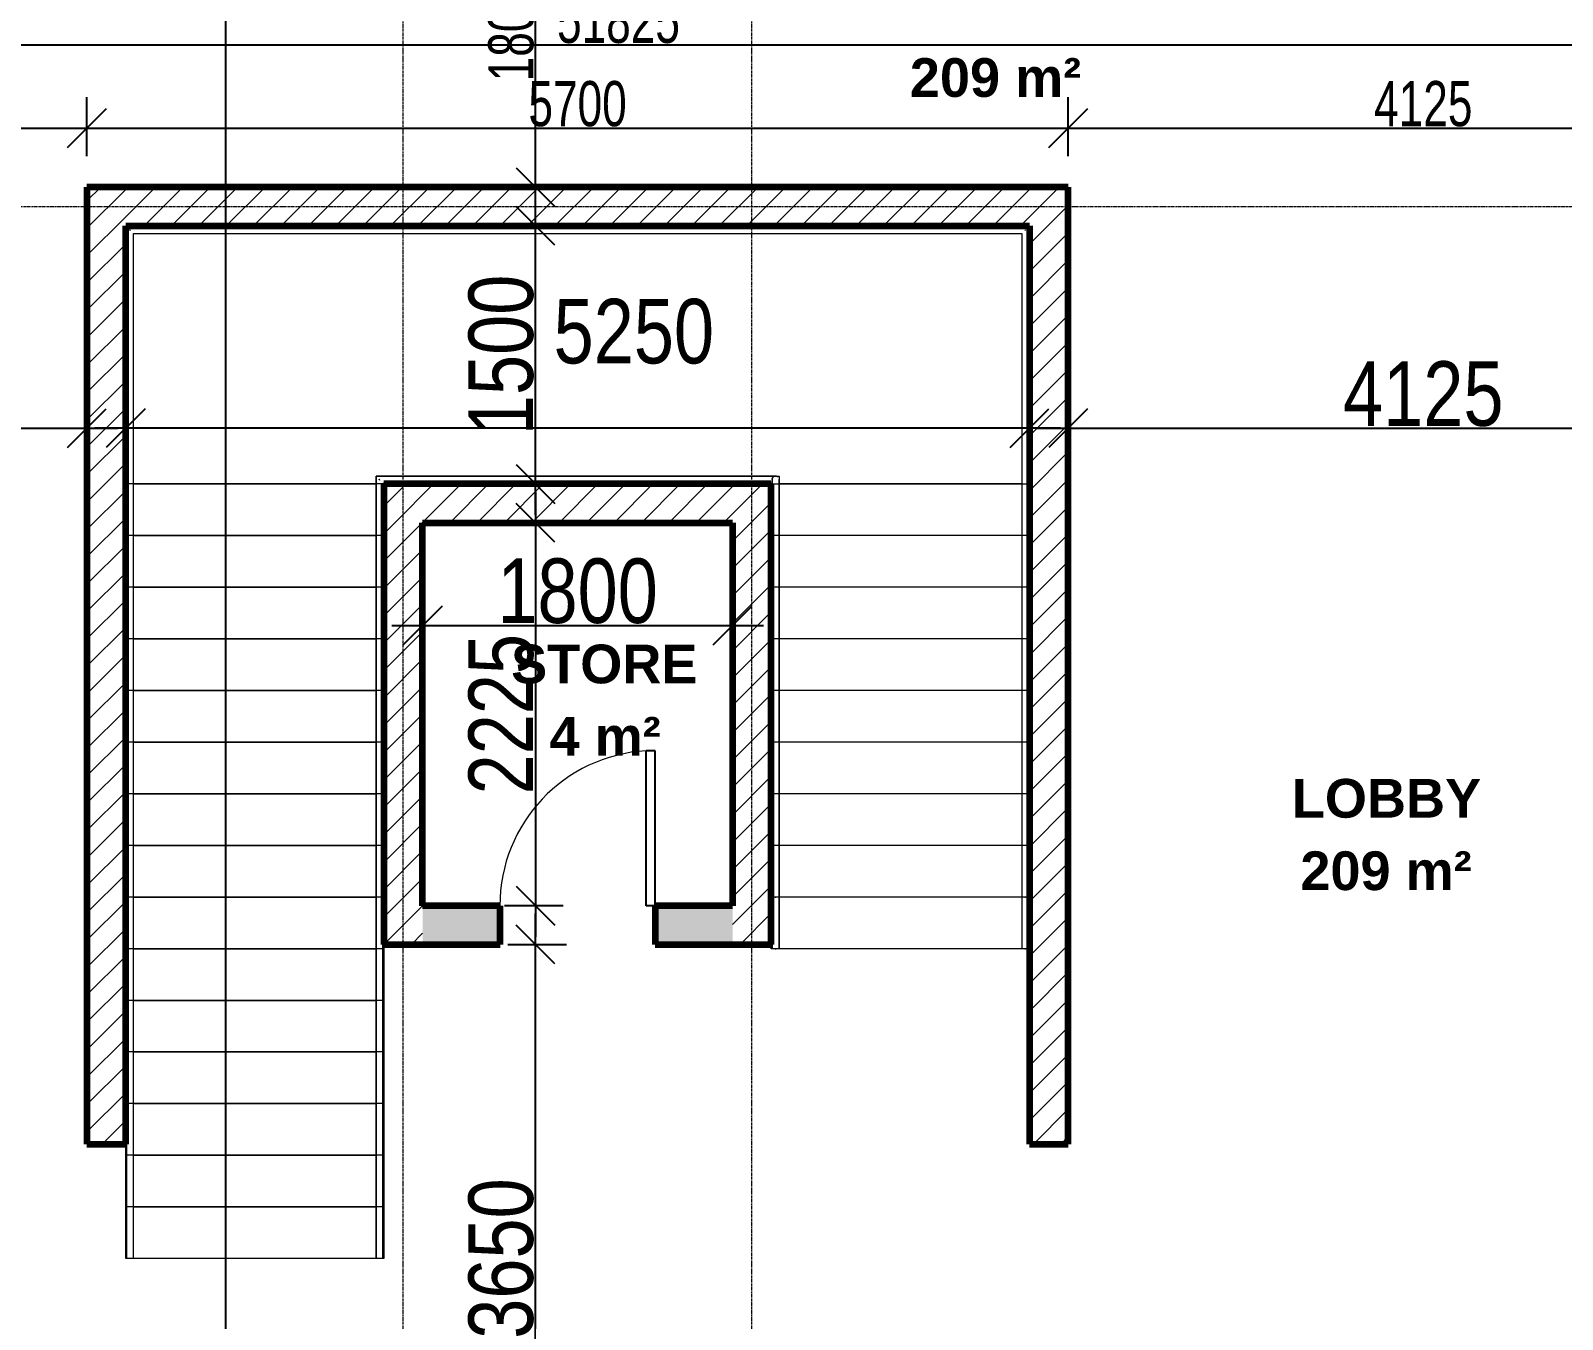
# Model space of a CAD drawing. Header units: millimetres. Extents: x -35190 to 411743, y -233114 to 23872.
# Drawn here: x 259224 to 268121, y -10172 to -2685 of the extents above; entities that cross this region are included whole.
import ezdxf

# ---------------------------------------------------------------- set-up
doc = ezdxf.new("R2010")
doc.units = ezdxf.units.MM
doc.linetypes.add('Grid Line', pattern=[22.225, 12.7, -3.175, 3.175, -3.175])
doc.linetypes.add('Overhead', pattern=[3.96875, 2.38125, -1.5875])
for name, color, linetype, lineweight in [('A-ANNO-DIMS', 211, 'Continuous', 9), ('A-AREA-IDEN', 2, 'Continuous', 9), ('A-DETL-THIN', 151, 'Continuous', 18), ('A-DOOR', 31, 'Continuous', 18), ('A-FLOR', 192, 'Continuous', 18), ('A-FLOR-HRAL', 11, 'Continuous', 18), ('A-WALL', 113, 'Continuous', 18), ('A-WALL-PATT', 111, 'Continuous', 18), ('S-GRID', 1, 'Continuous', 9), ('S-STRS', 31, 'Continuous', 18)]:
    doc.layers.add(name, color=color, linetype=linetype, lineweight=lineweight)
doc.styles.add('Arial_3', font='arial.ttf', dxfattribs={"width": 0.8, "height": 375})
doc.styles.add('Arial_8', font='arial.ttf', dxfattribs={"width": 0.7, "height": 262.5})
doc.styles.add('Arial_B', font='arialbd.ttf', dxfattribs={"height": 225})
doc.dimstyles.new('main_4_5mm', dxfattribs={"dimscale": 304.8, "dimtxt": 382.597275, "dimasz": 0.738189, "dimexe": 0.590551, "dimexo": 0.0625, "dimgap": 0.024606, "dimtad": 1, "dimdec": 0, "dimzin": 0, "dimdsep": 46, "dimtxsty": 'Arial_3', "dimblk1": 'OBLIQUE', "dimblk2": 'OBLIQUE', "dimsah": 1, "dimcen": 0.09, "dimdle": 0.590551, "dimazin": 0, "dimtfac": 1, "dimtdec": 4, "dimtix": 1, "dimtmove": 0, "dimatfit": 3, "dimfxl": 0.590551, "dimfxlon": 1, "dimtvp": 1, "dimtolj": 1, "dimtzin": 0, "dimarcsym": 2})
doc.dimstyles.new('main_4_5mm_1', dxfattribs={"dimscale": 304.8, "dimtxt": 382.597275, "dimasz": 0.738189, "dimexe": 0.590551, "dimexo": 0.0625, "dimgap": 0.024606, "dimtad": 1, "dimdec": 0, "dimzin": 0, "dimdsep": 46, "dimtxsty": 'Arial_3', "dimblk1": 'OBLIQUE', "dimblk2": 'OBLIQUE', "dimsah": 1, "dimcen": 0.09, "dimdle": 0.590551, "dimazin": 0, "dimtfac": 1, "dimtdec": 4, "dimtix": 1, "dimtmove": 1, "dimatfit": 3, "dimfxl": 0.590551, "dimfxlon": 1, "dimtvp": 1, "dimtolj": 1, "dimtzin": 0, "dimarcsym": 2})
doc.dimstyles.new('small_3_5mm', dxfattribs={"dimscale": 304.8, "dimtxt": 267.818092, "dimasz": 0.738189, "dimexe": 0.590551, "dimexo": 0.0625, "dimgap": 0.024606, "dimtad": 1, "dimdec": 0, "dimzin": 0, "dimdsep": 46, "dimtxsty": 'Arial_8', "dimblk1": 'OBLIQUE', "dimblk2": 'OBLIQUE', "dimsah": 1, "dimcen": 0.09, "dimdle": 0.590551, "dimazin": 0, "dimtfac": 1, "dimtdec": 4, "dimtix": 1, "dimtmove": 0, "dimatfit": 3, "dimfxl": 0.590551, "dimfxlon": 1, "dimtvp": 1, "dimtolj": 1, "dimtzin": 0, "dimarcsym": 2})
pattern_1 = [(45, (247326.97, -1578.69), (-79.5495, 79.5495), [])]

# ---------------------------------------------------------------- blocks, each defined once
blk = doc.blocks.new('Top Rail Type - Top Rail_Internal_-467856-SECOND FLOOR')
at = {"layer": 'A-FLOR-HRAL'}
for p, q in [((13903.5, -3694.9), (13903.5, -4035.6)), ((16224.3, -3694.9), (13903.5, -3694.9)), ((13943.5, -4035.6), (13943.5, -3734.9)), ((13943.5, -3734.9), (16204.3, -3734.9)), ((16204.3, -3714.9), (16204.3, -6145)), ((16244.3, -6145), (16244.3, -3714.9)), ((13903.5, -4035.6), (13903.5, -8240.3)), ((13943.5, -8240.3), (13943.5, -4035.6)), ((16204.3, -6145), (16204.3, -6440.3)), ((16244.3, -6440.3), (16244.3, -6145)), ((16222, -6440.3), (16226.6, -6440.3))]:
    blk.add_line(p, q, dxfattribs=at)
at = {"layer": 'A-FLOR-HRAL', "flags": 128}
for points in [[(16224.3, -3694.9), (16219.1, -3695.6), (16214.3, -3697.6), (16210.2, -3700.8), (16207, -3704.9), (16205, -3709.7), (16204.3, -3714.9)], [(16204.3, -3714.9), (16205, -3709.7), (16207, -3704.9), (16210.2, -3700.8), (16214.3, -3697.6), (16219.1, -3695.6), (16224.3, -3694.9), (16229.5, -3695.6), (16234.3, -3697.6), (16238.4, -3700.8)], [(16238.4, -3700.8), (16234.3, -3697.6), (16229.5, -3695.6), (16224.3, -3694.9)]]:
    blk.add_lwpolyline(points, dxfattribs=at)
at = {"layer": 'A-FLOR-HRAL'}
blk.add_open_spline([(13925.8, -3717.3), (13925.5, -3716.9), (13924.7, -3716.1), (13923.5, -3714.9), (13922.3, -3713.7), (13921.5, -3712.9), (13921.2, -3712.6)], degree=3, knots=[0.46272837, 0.46272837, 0.46272837, 0.46272837, 0.47916667, 0.5, 0.52083333, 0.53727163, 0.53727163, 0.53727163, 0.53727163], dxfattribs=at)
for points in [[(13925.6, -4040.3), (13924.9, -4040.3), (13923.5, -4040.3), (13922.1, -4040.3), (13921.4, -4040.3)], [(16222.2, -6140.3), (16222.9, -6140.3), (16224.3, -6140.3), (16225.7, -6140.3), (16226.4, -6140.3)]]:
    blk.add_open_spline(points, degree=3, dxfattribs=at)
blk = doc.blocks.new('Top Rail Type - Top Rail_Internal_-V12-SECOND FLOOR')
at = {"layer": 'A-FLOR-HRAL'}
for p, q in [((13903.5, -3694.9), (16244.3, -3694.9)), ((13903.5, -4040.3), (13903.5, -3694.9)), ((13943.5, -3734.9), (16204.3, -3734.9)), ((13943.5, -4040.3), (13943.5, -3734.9)), ((16204.3, -3734.9), (16204.3, -6140.3)), ((16244.3, -3694.9), (16244.3, -6140.3)), ((13903.5, -8240.3), (13903.5, -4040.3)), ((13943.5, -8240.3), (13943.5, -4040.3)), ((16204.3, -6140.3), (16204.3, -6440.3)), ((16244.3, -6140.3), (16244.3, -6440.3)), ((16244.3, -6440.3), (16204.3, -6440.3))]:
    blk.add_line(p, q, dxfattribs=at)
blk = doc.blocks.new('Top Rail Type - Top Rail_Internal_-467872-SECOND FLOOR')
at = {"layer": 'A-FLOR-HRAL'}
for p, q in [((12454.3, -2245.7), (12454.3, -3740.3)), ((17693.5, -2245.7), (12454.3, -2245.7)), ((12494.3, -3740.3), (12494.3, -2285.7)), ((12494.3, -2285.7), (17653.5, -2285.7)), ((17653.5, -2285.7), (17653.5, -3440.9)), ((17693.5, -3440.9), (17693.5, -2245.7)), ((17653.5, -3445), (17653.5, -3749.3)), ((17693.5, -3749.3), (17693.5, -3445)), ((12454.3, -3740.3), (12454.3, -4035.6)), ((12494.3, -4035.6), (12494.3, -3740.3)), ((17653.5, -3749.3), (17653.5, -6145)), ((17693.5, -6145), (17693.5, -3749.3)), ((12454.3, -4035.6), (12454.3, -8240.3)), ((12494.3, -8240.3), (12494.3, -4035.6)), ((17653.5, -6145), (17653.5, -6440.3)), ((17693.5, -6440.3), (17693.5, -6145)), ((17671.2, -6440.3), (17675.8, -6440.3))]:
    blk.add_line(p, q, dxfattribs=at)
for points in [[(12476.6, -2268.1), (12476.3, -2267.7), (12475.5, -2266.9), (12474.3, -2265.7), (12473.1, -2264.5), (12472.3, -2263.7), (12472, -2263.4)], [(17671.2, -2268.1), (17671.5, -2267.7), (17672.3, -2266.9), (17673.5, -2265.7), (17674.7, -2264.5), (17675.5, -2263.7), (17675.8, -2263.4)]]:
    blk.add_open_spline(points, degree=3, knots=[0.46272837, 0.46272837, 0.46272837, 0.46272837, 0.47916667, 0.5, 0.52083333, 0.53727163, 0.53727163, 0.53727163, 0.53727163], dxfattribs=at)
for points in [[(17671.4, -3440.3), (17672.1, -3440.3), (17673.5, -3440.3), (17674.9, -3440.3), (17675.6, -3440.3)], [(12476.4, -4040.3), (12475.7, -4040.3), (12474.3, -4040.3), (12472.9, -4040.3), (12472.2, -4040.3)], [(17671.4, -6140.3), (17672.1, -6140.3), (17673.5, -6140.3), (17674.9, -6140.3), (17675.6, -6140.3)]]:
    blk.add_open_spline(points, degree=3, dxfattribs=at)
blk = doc.blocks.new('Top Rail Type - Top Rail_Internal_-V13-SECOND FLOOR')
at = {"layer": 'A-FLOR-HRAL'}
for p, q in [((12454.3, -2245.7), (17693.5, -2245.7)), ((12454.3, -4040.3), (12454.3, -2245.7)), ((12494.3, -2285.7), (17653.5, -2285.7)), ((12494.3, -4040.3), (12494.3, -2285.7)), ((17653.5, -2285.7), (17653.5, -3440.3)), ((17693.5, -2245.7), (17693.5, -3440.3)), ((17653.5, -3440.3), (17653.5, -6140.3)), ((17693.5, -3440.3), (17693.5, -6140.3)), ((12454.3, -8240.3), (12454.3, -4040.3)), ((12494.3, -8240.3), (12494.3, -4040.3)), ((17653.5, -6140.3), (17653.5, -6440.3)), ((17693.5, -6140.3), (17693.5, -6440.3)), ((17693.5, -6440.3), (17653.5, -6440.3))]:
    blk.add_line(p, q, dxfattribs=at)
blk = doc.blocks.new('M_Single-Flush - 900 x 2100mm-426325-SECOND FLOOR')
at = {"layer": 'A-DOOR', "lineweight": 25}
for p, q in [((399, 112.5), (399, 1012.7)), ((450, 1012.7), (399, 1012.7)), ((450, 112.5), (450, 1012.7)), ((450, 112.5), (399, 112.5))]:
    blk.add_line(p, q, dxfattribs=at)
at = {"layer": 'A-DOOR'}
blk.add_arc((450, 112.5), 901.7, 93.2424, 180, dxfattribs=at)
blk = doc.blocks.new('_Oblique')
at = {"color": 0, "linetype": 'ByBlock', "lineweight": -2}
blk.add_line((-0.5, -0.5), (0.5, 0.5), dxfattribs=at)
blk = doc.blocks.new('*D5154')
at = {"layer": 'A-ANNO-DIMS', "color": 0, "lineweight": -2, "transparency": 16777216}
for p, q in [((255425.9, -4834.4), (255425.9, -5175.3)), ((259550.9, -4834.4), (259550.9, -5175.3)), ((255245.9, -4995.3), (259730.9, -4995.3))]:
    blk.add_line(p, q, dxfattribs=at)
at = {"layer": 'Defpoints', "color": 0, "transparency": 16777216}
for p in [(255425.9, -4815.3), (259550.9, -4815.3), (259550.9, -4995.3)]:
    blk.add_point(p, dxfattribs=at)
at = {"layer": 'A-ANNO-DIMS', "color": 0, "lineweight": -2, "transparency": 16777216, "xscale": 224.9999999999999, "yscale": 224.9999999999999, "zscale": 224.9999999999999, "rotation": 180}
blk.add_blockref('_Oblique', (255425.9, -4995.3), dxfattribs=at)
at = {"layer": 'A-ANNO-DIMS', "color": 0, "lineweight": -2, "transparency": 16777216, "xscale": 224.9999999999999, "yscale": 224.9999999999999, "zscale": 224.9999999999999}
blk.add_blockref('_Oblique', (259550.9, -4995.3), dxfattribs=at)
at = {"layer": 'A-ANNO-DIMS', "color": 0, "transparency": 16777216, "insert": (257488.4, -4796.4), "char_height": 375, "width": 1101.88, "attachment_point": 5, "style": 'Arial_3'}
blk.add_mtext('\\A1;4125', dxfattribs=at)
blk = doc.blocks.new('*D5155')
at = {"layer": 'A-ANNO-DIMS', "color": 0, "lineweight": -2, "transparency": 16777216}
for p, q in [((265250.9, -4834.4), (265250.9, -5175.3)), ((269375.9, -4834.4), (269375.9, -5175.3)), ((265070.9, -4995.3), (269555.9, -4995.3))]:
    blk.add_line(p, q, dxfattribs=at)
at = {"layer": 'Defpoints', "color": 0, "transparency": 16777216}
for p in [(265250.9, -4815.3), (269375.9, -4815.3), (269375.9, -4995.3)]:
    blk.add_point(p, dxfattribs=at)
at = {"layer": 'A-ANNO-DIMS', "color": 0, "lineweight": -2, "transparency": 16777216, "xscale": 224.9999999999999, "yscale": 224.9999999999999, "zscale": 224.9999999999999, "rotation": 180}
blk.add_blockref('_Oblique', (265250.9, -4995.3), dxfattribs=at)
at = {"layer": 'A-ANNO-DIMS', "color": 0, "lineweight": -2, "transparency": 16777216, "xscale": 224.9999999999999, "yscale": 224.9999999999999, "zscale": 224.9999999999999}
blk.add_blockref('_Oblique', (269375.9, -4995.3), dxfattribs=at)
at = {"layer": 'A-ANNO-DIMS', "color": 0, "transparency": 16777216, "insert": (267313.4, -4796.4), "char_height": 375, "width": 1101.88, "attachment_point": 5, "style": 'Arial_3'}
blk.add_mtext('\\A1;4125', dxfattribs=at)
blk = doc.blocks.new('*D5160')
at = {"layer": 'A-ANNO-DIMS', "color": 0, "lineweight": -2, "transparency": 16777216}
for p, q in [((259775.9, -5156.3), (259775.9, -4815.3)), ((265025.9, -5156.3), (265025.9, -4815.3)), ((265205.9, -4995.3), (259595.9, -4995.3))]:
    blk.add_line(p, q, dxfattribs=at)
at = {"layer": 'Defpoints', "color": 0, "transparency": 16777216}
for p in [(259775.9, -4995.3), (259775.9, -5175.3), (265025.9, -5175.3)]:
    blk.add_point(p, dxfattribs=at)
at = {"layer": 'A-ANNO-DIMS', "color": 0, "lineweight": -2, "transparency": 16777216, "xscale": 224.9999999999999, "yscale": 224.9999999999999, "zscale": 224.9999999999999, "rotation": 180}
blk.add_blockref('_Oblique', (259775.9, -4995.3), dxfattribs=at)
at = {"layer": 'A-ANNO-DIMS', "color": 0, "lineweight": -2, "transparency": 16777216, "xscale": 224.9999999999999, "yscale": 224.9999999999999, "zscale": 224.9999999999999}
blk.add_blockref('_Oblique', (265025.9, -4995.3), dxfattribs=at)
at = {"layer": 'A-ANNO-DIMS', "color": 0, "transparency": 16777216, "insert": (262261.4, -4243.5), "char_height": 375, "width": 1101.88, "attachment_point": 1, "line_spacing_factor": 0.941778, "style": 'Arial_3'}
blk.add_mtext('\\A1;5250', dxfattribs=at)
blk = doc.blocks.new('*D5161')
at = {"layer": 'A-ANNO-DIMS', "color": 0, "lineweight": -2, "transparency": 16777216}
for p, q in [((261500.9, -5979.8), (261500.9, -6320.7)), ((263300.9, -5979.8), (263300.9, -6320.7)), ((261320.9, -6140.7), (263480.9, -6140.7))]:
    blk.add_line(p, q, dxfattribs=at)
at = {"layer": 'Defpoints', "color": 0, "transparency": 16777216}
for p in [(261500.9, -5960.7), (263300.9, -5960.7), (263300.9, -6140.7)]:
    blk.add_point(p, dxfattribs=at)
at = {"layer": 'A-ANNO-DIMS', "color": 0, "lineweight": -2, "transparency": 16777216, "xscale": 224.9999999999999, "yscale": 224.9999999999999, "zscale": 224.9999999999999, "rotation": 180}
blk.add_blockref('_Oblique', (261500.9, -6140.7), dxfattribs=at)
at = {"layer": 'A-ANNO-DIMS', "color": 0, "lineweight": -2, "transparency": 16777216, "xscale": 224.9999999999999, "yscale": 224.9999999999999, "zscale": 224.9999999999999}
blk.add_blockref('_Oblique', (263300.9, -6140.7), dxfattribs=at)
at = {"layer": 'A-ANNO-DIMS', "color": 0, "transparency": 16777216, "insert": (262400.9, -5941.8), "char_height": 375, "width": 1101.88, "attachment_point": 5, "style": 'Arial_3'}
blk.add_mtext('\\A1;1800', dxfattribs=at)
blk = doc.blocks.new('*D5362')
at = {"layer": 'A-ANNO-DIMS', "color": 0, "lineweight": -2, "transparency": 16777216}
for p, q in [((262156.2, -3774), (262156.2, -1614)), ((261995.2, -1794), (262336.2, -1794)), ((261995.2, -3594), (262336.2, -3594))]:
    blk.add_line(p, q, dxfattribs=at)
at = {"layer": 'Defpoints', "color": 0, "transparency": 16777216}
for p in [(261976.2, -1794), (262156.2, -1794), (261976.2, -3594)]:
    blk.add_point(p, dxfattribs=at)
at = {"layer": 'A-ANNO-DIMS', "color": 0, "lineweight": -2, "transparency": 16777216, "xscale": 224.9999999999999, "yscale": 224.9999999999999, "zscale": 224.9999999999999}
for p, rotation in [((262156.2, -1794), 90), ((262156.2, -3594), 270)]:
    blk.add_blockref('_Oblique', p, dxfattribs=dict(at, rotation=rotation))
at = {"layer": 'A-ANNO-DIMS', "color": 0, "transparency": 16777216, "insert": (262014.7, -2694), "char_height": 262.5, "width": 672.429, "attachment_point": 5, "rotation": 90, "style": 'Arial_8'}
blk.add_mtext('\\A1;1800', dxfattribs=at)
blk = doc.blocks.new('*D5428')
at = {"layer": 'A-ANNO-DIMS', "color": 0, "lineweight": -2, "transparency": 16777216}
for p, q in [((255425.9, -3413.5), (255425.9, -3072.5)), ((259550.9, -3413.5), (259550.9, -3072.5)), ((255245.9, -3252.5), (259730.9, -3252.5))]:
    blk.add_line(p, q, dxfattribs=at)
at = {"layer": 'Defpoints', "color": 0, "transparency": 16777216}
for p in [(259550.9, -3252.5), (255425.9, -3432.5), (259550.9, -3432.5)]:
    blk.add_point(p, dxfattribs=at)
at = {"layer": 'A-ANNO-DIMS', "color": 0, "lineweight": -2, "transparency": 16777216, "xscale": 224.9999999999999, "yscale": 224.9999999999999, "zscale": 224.9999999999999, "rotation": 180}
blk.add_blockref('_Oblique', (255425.9, -3252.5), dxfattribs=at)
at = {"layer": 'A-ANNO-DIMS', "color": 0, "lineweight": -2, "transparency": 16777216, "xscale": 224.9999999999999, "yscale": 224.9999999999999, "zscale": 224.9999999999999}
blk.add_blockref('_Oblique', (259550.9, -3252.5), dxfattribs=at)
at = {"layer": 'A-ANNO-DIMS', "color": 0, "transparency": 16777216, "insert": (257488.4, -3111), "char_height": 262.5, "width": 672.429, "attachment_point": 5, "style": 'Arial_8'}
blk.add_mtext('\\A1;4125', dxfattribs=at)
blk = doc.blocks.new('*D5429')
at = {"layer": 'A-ANNO-DIMS', "color": 0, "lineweight": -2, "transparency": 16777216}
for p, q in [((259550.9, -3413.5), (259550.9, -3072.5)), ((265250.9, -3413.5), (265250.9, -3072.5)), ((259370.9, -3252.5), (265430.9, -3252.5))]:
    blk.add_line(p, q, dxfattribs=at)
at = {"layer": 'Defpoints', "color": 0, "transparency": 16777216}
for p in [(265250.9, -3252.5), (259550.9, -3432.5), (265250.9, -3432.5)]:
    blk.add_point(p, dxfattribs=at)
at = {"layer": 'A-ANNO-DIMS', "color": 0, "lineweight": -2, "transparency": 16777216, "xscale": 224.9999999999999, "yscale": 224.9999999999999, "zscale": 224.9999999999999, "rotation": 180}
blk.add_blockref('_Oblique', (259550.9, -3252.5), dxfattribs=at)
at = {"layer": 'A-ANNO-DIMS', "color": 0, "lineweight": -2, "transparency": 16777216, "xscale": 224.9999999999999, "yscale": 224.9999999999999, "zscale": 224.9999999999999}
blk.add_blockref('_Oblique', (265250.9, -3252.5), dxfattribs=at)
at = {"layer": 'A-ANNO-DIMS', "color": 0, "transparency": 16777216, "insert": (262400.9, -3111), "char_height": 262.5, "width": 672.429, "attachment_point": 5, "style": 'Arial_8'}
blk.add_mtext('\\A1;5700', dxfattribs=at)
blk = doc.blocks.new('*D5430')
at = {"layer": 'A-ANNO-DIMS', "color": 0, "lineweight": -2, "transparency": 16777216}
for p, q in [((265250.9, -3413.5), (265250.9, -3072.5)), ((269375.9, -3413.5), (269375.9, -3072.5)), ((265070.9, -3252.5), (269555.9, -3252.5))]:
    blk.add_line(p, q, dxfattribs=at)
at = {"layer": 'Defpoints', "color": 0, "transparency": 16777216}
for p in [(269375.9, -3252.5), (265250.9, -3432.5), (269375.9, -3432.5)]:
    blk.add_point(p, dxfattribs=at)
at = {"layer": 'A-ANNO-DIMS', "color": 0, "lineweight": -2, "transparency": 16777216, "xscale": 224.9999999999999, "yscale": 224.9999999999999, "zscale": 224.9999999999999, "rotation": 180}
blk.add_blockref('_Oblique', (265250.9, -3252.5), dxfattribs=at)
at = {"layer": 'A-ANNO-DIMS', "color": 0, "lineweight": -2, "transparency": 16777216, "xscale": 224.9999999999999, "yscale": 224.9999999999999, "zscale": 224.9999999999999}
blk.add_blockref('_Oblique', (269375.9, -3252.5), dxfattribs=at)
at = {"layer": 'A-ANNO-DIMS', "color": 0, "transparency": 16777216, "insert": (267313.4, -3111), "char_height": 262.5, "width": 672.429, "attachment_point": 5, "style": 'Arial_8'}
blk.add_mtext('\\A1;4125', dxfattribs=at)
blk = doc.blocks.new('*D5472')
at = {"layer": 'A-ANNO-DIMS', "color": 0, "lineweight": -2, "transparency": 16777216}
for p, q in [((236725.9, -2607.6), (236725.9, -2948.6)), ((288550.9, -2607.6), (288550.9, -2948.6)), ((236545.9, -2768.6), (288730.9, -2768.6))]:
    blk.add_line(p, q, dxfattribs=at)
at = {"layer": 'Defpoints', "color": 0, "transparency": 16777216}
for p in [(236725.9, -2588.6), (288550.9, -2588.6), (288550.9, -2768.6)]:
    blk.add_point(p, dxfattribs=at)
at = {"layer": 'A-ANNO-DIMS', "color": 0, "lineweight": -2, "transparency": 16777216, "xscale": 224.9999999999999, "yscale": 224.9999999999999, "zscale": 224.9999999999999, "rotation": 180}
blk.add_blockref('_Oblique', (236725.9, -2768.6), dxfattribs=at)
at = {"layer": 'A-ANNO-DIMS', "color": 0, "lineweight": -2, "transparency": 16777216, "xscale": 224.9999999999999, "yscale": 224.9999999999999, "zscale": 224.9999999999999}
blk.add_blockref('_Oblique', (288550.9, -2768.6), dxfattribs=at)
at = {"layer": 'A-ANNO-DIMS', "color": 0, "transparency": 16777216, "insert": (262638.4, -2627.1), "char_height": 262.5, "width": 840.537, "attachment_point": 5, "style": 'Arial_8'}
blk.add_mtext('\\A1;51825', dxfattribs=at)
blk = doc.blocks.new('*D5487')
at = {"layer": 'A-ANNO-DIMS', "color": 0, "lineweight": -2, "transparency": 16777216}
for p, q in [((262156.2, -5364), (262156.2, -7949)), ((262317.1, -5544), (261976.2, -5544)), ((262317.1, -7769), (261976.2, -7769))]:
    blk.add_line(p, q, dxfattribs=at)
at = {"layer": 'Defpoints', "color": 0, "transparency": 16777216}
for p in [(262336.2, -5544), (262156.2, -7769), (262336.2, -7769)]:
    blk.add_point(p, dxfattribs=at)
at = {"layer": 'A-ANNO-DIMS', "color": 0, "lineweight": -2, "transparency": 16777216, "xscale": 224.9999999999999, "yscale": 224.9999999999999, "zscale": 224.9999999999999}
for p, rotation in [((262156.2, -5544), 90), ((262156.2, -7769), 270)]:
    blk.add_blockref('_Oblique', p, dxfattribs=dict(at, rotation=rotation))
at = {"layer": 'A-ANNO-DIMS', "color": 0, "transparency": 16777216, "insert": (261957.2, -6656.5), "char_height": 375, "width": 1101.88, "attachment_point": 5, "rotation": 90, "style": 'Arial_3'}
blk.add_mtext('\\A1;2225', dxfattribs=at)
blk = doc.blocks.new('*D5488')
at = {"layer": 'A-ANNO-DIMS', "color": 0, "lineweight": -2, "transparency": 16777216}
for p, q in [((262156.2, -5499), (262156.2, -3639)), ((261995.2, -3819), (262336.2, -3819)), ((261995.2, -5319), (262336.2, -5319))]:
    blk.add_line(p, q, dxfattribs=at)
at = {"layer": 'Defpoints', "color": 0, "transparency": 16777216}
for p in [(261976.2, -3819), (262156.2, -3819), (261976.2, -5319)]:
    blk.add_point(p, dxfattribs=at)
at = {"layer": 'A-ANNO-DIMS', "color": 0, "lineweight": -2, "transparency": 16777216, "xscale": 224.9999999999999, "yscale": 224.9999999999999, "zscale": 224.9999999999999}
for p, rotation in [((262156.2, -3819), 90), ((262156.2, -5319), 270)]:
    blk.add_blockref('_Oblique', p, dxfattribs=dict(at, rotation=rotation))
at = {"layer": 'A-ANNO-DIMS', "color": 0, "transparency": 16777216, "insert": (261957.2, -4569), "char_height": 375, "width": 1101.88, "attachment_point": 5, "rotation": 90, "style": 'Arial_3'}
blk.add_mtext('\\A1;1500', dxfattribs=at)
blk = doc.blocks.new('*D5489')
at = {"layer": 'A-ANNO-DIMS', "color": 0, "lineweight": -2, "transparency": 16777216}
for p, q in [((262156.2, -11824), (262156.2, -7814)), ((261995.2, -7994), (262336.2, -7994)), ((261995.2, -11644), (262336.2, -11644))]:
    blk.add_line(p, q, dxfattribs=at)
at = {"layer": 'Defpoints', "color": 0, "transparency": 16777216}
for p in [(261976.2, -7994), (262156.2, -7994), (261976.2, -11644)]:
    blk.add_point(p, dxfattribs=at)
at = {"layer": 'A-ANNO-DIMS', "color": 0, "lineweight": -2, "transparency": 16777216, "xscale": 224.9999999999999, "yscale": 224.9999999999999, "zscale": 224.9999999999999}
for p, rotation in [((262156.2, -7994), 90), ((262156.2, -11644), 270)]:
    blk.add_blockref('_Oblique', p, dxfattribs=dict(at, rotation=rotation))
at = {"layer": 'A-ANNO-DIMS', "color": 0, "transparency": 16777216, "insert": (261957.1, -9819), "char_height": 375, "width": 1101.88, "attachment_point": 5, "rotation": 90, "style": 'Arial_3'}
blk.add_mtext('\\A1;3650', dxfattribs=at)

msp = doc.modelspace()

# ---------------------------------------------------------------- hatches: boundary and pattern name
at = {"layer": 'A-WALL-PATT'}
h = msp.add_hatch(dxfattribs=at)
h.set_pattern_fill('FP_1', color=256, style=0, pattern_type=2)
h.set_pattern_definition(pattern_1)
h.paths.add_polyline_path([(259550.9, -9154), (259775.9, -9154), (259775.9, -3594), (259550.9, -3594), (259550.9, -8208.8)])
h = msp.add_hatch(dxfattribs=at)
h.set_pattern_fill('FP_1', color=256, style=0, pattern_type=2)
h.set_pattern_definition(pattern_1)
h.paths.add_polyline_path([(259914.7, -3819), (265250.9, -3819), (265250.9, -3594), (259775.9, -3594), (259775.9, -3819)])
h = msp.add_hatch(dxfattribs=at)
h.set_pattern_fill('FP_1', color=256, style=0, pattern_type=2)
h.set_pattern_definition(pattern_1)
h.paths.add_polyline_path([(265025.9, -9154), (265250.9, -9154), (265250.9, -3819), (265025.9, -3819), (265025.9, -8208.8)])
h = msp.add_hatch(dxfattribs=at)
h.set_pattern_fill('FP_1', color=256, style=0, pattern_type=2)
h.set_pattern_definition(pattern_1)
h.paths.add_polyline_path([(261367.1, -5544), (263300.9, -5544), (263300.9, -5319), (261275.9, -5319), (261275.9, -5544)])
h = msp.add_hatch(dxfattribs=at)
h.set_pattern_fill('FP_1', color=256, style=0, pattern_type=2)
h.set_pattern_definition(pattern_1)
h.paths.add_polyline_path([(263525.9, -7994), (263525.9, -5319), (263300.9, -5319), (263300.9, -7994)])
h = msp.add_hatch(dxfattribs=at)
h.set_pattern_fill('FP_1', color=256, style=0, pattern_type=2)
h.set_pattern_definition(pattern_1)
h.paths.add_polyline_path([(261500.9, -7994), (261500.9, -5544), (261275.9, -5544), (261275.9, -7994), (261367.1, -7994)])
h = msp.add_hatch(color=1, dxfattribs=at)
h.paths.add_polyline_path([(261500.9, -7994), (261950.9, -7994), (261950.9, -7769), (261500.9, -7769)])
h.paths.add_polyline_path([(263300.9, -7994), (263300.9, -7769), (262850.9, -7769), (262850.9, -7994), (263110, -7994)])

# ---------------------------------------------------------------- linework, layer by layer
msp.add_line((260355.5, 23872.4), (260355.5, -29344))
at = {"layer": 'A-DETL-THIN'}
for p, q in [((261275.9, -5319), (259775.9, -5319)), ((261275.9, -5319), (261275.9, -9819)), ((263525.9, -5319), (261275.9, -5319)), ((263525.9, -5319), (263525.9, -8019)), ((263525.9, -5319), (265025.9, -5319)), ((265025.9, -5319), (265025.9, -8019)), ((261275.9, -5619), (259775.9, -5619)), ((265025.9, -5619), (263525.9, -5619)), ((261275.9, -5919), (259775.9, -5919)), ((265025.9, -5919), (263525.9, -5919)), ((261275.9, -6219), (259775.9, -6219)), ((265025.9, -6219), (263525.9, -6219)), ((261275.9, -6519), (259775.9, -6519)), ((265025.9, -6519), (263525.9, -6519)), ((261275.9, -6819), (259775.9, -6819)), ((265025.9, -6819), (263525.9, -6819)), ((261275.9, -7119), (259775.9, -7119)), ((265025.9, -7119), (263525.9, -7119)), ((261275.9, -7419), (259775.9, -7419)), ((265025.9, -7419), (263525.9, -7419)), ((261275.9, -7719), (259775.9, -7719)), ((265025.9, -7719), (263525.9, -7719)), ((261275.9, -8019), (259775.9, -8019)), ((261275.9, -8319), (259775.9, -8319)), ((261275.9, -8619), (259775.9, -8619)), ((261275.9, -8919), (259775.9, -8919)), ((259775.9, -9819), (259775.9, -9154)), ((261275.9, -9219), (259775.9, -9219)), ((261275.9, -9519), (259775.9, -9519)), ((261275.9, -9819), (259775.9, -9819))]:
    msp.add_line(p, q, dxfattribs=at)
at = {"layer": 'A-FLOR'}
for p, q in [((261275.9, -7994), (261275.9, -9819)), ((263525.9, -8019), (263525.9, -7994)), ((263531.3, -8019), (263525.9, -8019)), ((264980.5, -8019), (263571.3, -8019)), ((265025.9, -8019), (265020.5, -8019)), ((259775.9, -9819), (259775.9, -9154)), ((261275.9, -9819), (259775.9, -9819))]:
    msp.add_line(p, q, dxfattribs=at)
at = {"layer": 'A-WALL', "lineweight": 140}
for p, q in [((259550.9, -3594), (259550.9, -9154)), ((265250.9, -3594), (259550.9, -3594)), ((265250.9, -9154), (265250.9, -3594)), ((259775.9, -9154), (259775.9, -3819)), ((259775.9, -3819), (265025.9, -3819)), ((265025.9, -3819), (265025.9, -9154)), ((263525.9, -5319), (261275.9, -5319)), ((261275.9, -5319), (261275.9, -7994)), ((263525.9, -7994), (263525.9, -5319)), ((261500.9, -5544), (263300.9, -5544)), ((261500.9, -7769), (261500.9, -5544)), ((263300.9, -5544), (263300.9, -7769)), ((261950.9, -7769), (261500.9, -7769)), ((261950.9, -7994), (261950.9, -7769)), ((263300.9, -7769), (262850.9, -7769)), ((262850.9, -7769), (262850.9, -7994)), ((261275.9, -7994), (261950.9, -7994)), ((262850.9, -7994), (263525.9, -7994)), ((259550.9, -9154), (259775.9, -9154)), ((265025.9, -9154), (265250.9, -9154))]:
    msp.add_line(p, q, dxfattribs=at)
at = {"layer": 'S-GRID', "linetype": 'Grid Line'}
for p, q in [((261388.4, -24980.3), (261388.4, 17292.4)), ((263413.4, -24980.3), (263413.4, 17292.4)), ((231291.7, -3706.5), (294398.4, -3706.5))]:
    msp.add_line(p, q, dxfattribs=at)
at = {"layer": 'S-STRS'}
for p, q in [((259775.9, -5319), (259781.3, -5319)), ((259821.3, -5319), (261230.5, -5319)), ((261270.5, -5319), (261275.9, -5319)), ((263531.3, -5319), (263525.9, -5319)), ((264980.5, -5319), (263571.3, -5319)), ((265025.9, -5319), (265020.5, -5319)), ((259775.9, -5619), (259781.3, -5619)), ((259821.3, -5619), (261230.5, -5619)), ((261270.5, -5619), (261275.9, -5619)), ((263531.3, -5619), (263525.9, -5619)), ((264980.5, -5619), (263571.3, -5619)), ((265025.9, -5619), (265020.5, -5619)), ((259775.9, -5919), (259781.3, -5919)), ((259821.3, -5919), (261230.5, -5919)), ((261270.5, -5919), (261275.9, -5919)), ((263531.3, -5919), (263525.9, -5919)), ((264980.5, -5919), (263571.3, -5919)), ((265025.9, -5919), (265020.5, -5919)), ((259775.9, -6219), (259781.3, -6219)), ((259821.3, -6219), (261230.5, -6219)), ((261270.5, -6219), (261275.9, -6219)), ((263531.3, -6219), (263525.9, -6219)), ((264980.5, -6219), (263571.3, -6219)), ((265025.9, -6219), (265020.5, -6219)), ((259775.9, -6519), (259781.3, -6519)), ((259821.3, -6519), (261230.5, -6519)), ((261270.5, -6519), (261275.9, -6519)), ((263531.3, -6519), (263525.9, -6519)), ((264980.5, -6519), (263571.3, -6519)), ((265025.9, -6519), (265020.5, -6519)), ((259775.9, -6819), (259781.3, -6819)), ((259821.3, -6819), (261230.5, -6819)), ((261270.5, -6819), (261275.9, -6819)), ((263531.3, -6819), (263525.9, -6819)), ((264980.5, -6819), (263571.3, -6819)), ((265025.9, -6819), (265020.5, -6819)), ((259775.9, -7119), (259781.3, -7119)), ((259821.3, -7119), (261230.5, -7119)), ((261270.5, -7119), (261275.9, -7119)), ((263531.3, -7119), (263525.9, -7119)), ((264980.5, -7119), (263571.3, -7119)), ((265025.9, -7119), (265020.5, -7119)), ((259775.9, -7419), (259781.3, -7419)), ((259821.3, -7419), (261230.5, -7419)), ((261270.5, -7419), (261275.9, -7419)), ((263531.3, -7419), (263525.9, -7419)), ((264980.5, -7419), (263571.3, -7419)), ((265025.9, -7419), (265020.5, -7419)), ((259775.9, -7719), (259781.3, -7719)), ((259821.3, -7719), (261230.5, -7719)), ((261270.5, -7719), (261275.9, -7719)), ((263531.3, -7719), (263525.9, -7719)), ((264980.5, -7719), (263571.3, -7719)), ((265025.9, -7719), (265020.5, -7719)), ((259775.9, -8019), (259781.3, -8019)), ((259821.3, -8019), (261230.5, -8019)), ((261270.5, -8019), (261275.9, -8019)), ((259775.9, -8319), (259781.3, -8319)), ((259821.3, -8319), (261230.5, -8319)), ((261270.5, -8319), (261275.9, -8319)), ((259775.9, -8619), (259781.3, -8619)), ((259821.3, -8619), (261230.5, -8619)), ((261270.5, -8619), (261275.9, -8619)), ((259775.9, -8919), (259781.3, -8919)), ((259821.3, -8919), (261230.5, -8919)), ((261270.5, -8919), (261275.9, -8919)), ((259775.9, -9219), (259781.3, -9219)), ((259821.3, -9219), (261230.5, -9219)), ((261270.5, -9219), (261275.9, -9219)), ((259775.9, -9519), (259781.3, -9519)), ((259821.3, -9519), (261230.5, -9519)), ((261270.5, -9519), (261275.9, -9519))]:
    msp.add_line(p, q, dxfattribs=at)
at = {"layer": 'S-STRS', "linetype": 'Overhead'}
for p, q in [((263531.3, -5319), (263525.9, -5319)), ((264980.5, -5319), (263571.3, -5319)), ((265025.9, -5319), (265020.5, -5319)), ((259775.9, -5619), (259781.3, -5619)), ((259821.3, -5619), (261230.5, -5619)), ((261270.5, -5619), (261275.9, -5619)), ((263531.3, -5619), (263525.9, -5619)), ((264980.5, -5619), (263571.3, -5619)), ((265025.9, -5619), (265020.5, -5619)), ((259775.9, -5919), (259781.3, -5919)), ((259821.3, -5919), (261230.5, -5919)), ((261270.5, -5919), (261275.9, -5919)), ((263531.3, -5919), (263525.9, -5919)), ((264980.5, -5919), (263571.3, -5919)), ((265025.9, -5919), (265020.5, -5919)), ((259775.9, -6219), (259781.3, -6219)), ((259821.3, -6219), (261230.5, -6219)), ((261270.5, -6219), (261275.9, -6219)), ((263531.3, -6219), (263525.9, -6219)), ((264980.5, -6219), (263571.3, -6219)), ((265025.9, -6219), (265020.5, -6219)), ((259775.9, -6519), (259781.3, -6519)), ((259821.3, -6519), (261230.5, -6519)), ((261270.5, -6519), (261275.9, -6519)), ((263531.3, -6519), (263525.9, -6519)), ((264980.5, -6519), (263571.3, -6519)), ((265025.9, -6519), (265020.5, -6519)), ((259775.9, -6819), (259781.3, -6819)), ((259821.3, -6819), (261230.5, -6819)), ((261270.5, -6819), (261275.9, -6819)), ((263531.3, -6819), (263525.9, -6819)), ((264980.5, -6819), (263571.3, -6819)), ((265025.9, -6819), (265020.5, -6819)), ((259775.9, -7119), (259781.3, -7119)), ((259821.3, -7119), (261230.5, -7119)), ((261270.5, -7119), (261275.9, -7119)), ((263531.3, -7119), (263525.9, -7119)), ((264980.5, -7119), (263571.3, -7119)), ((265025.9, -7119), (265020.5, -7119)), ((259775.9, -7419), (259781.3, -7419)), ((259821.3, -7419), (261230.5, -7419)), ((261270.5, -7419), (261275.9, -7419)), ((263531.3, -7419), (263525.9, -7419)), ((264980.5, -7419), (263571.3, -7419)), ((265025.9, -7419), (265020.5, -7419)), ((259775.9, -7719), (259781.3, -7719)), ((259821.3, -7719), (261230.5, -7719)), ((261270.5, -7719), (261275.9, -7719)), ((263531.3, -7719), (263525.9, -7719)), ((264980.5, -7719), (263571.3, -7719)), ((265025.9, -7719), (265020.5, -7719)), ((259775.9, -8019), (259781.3, -8019)), ((259821.3, -8019), (261230.5, -8019)), ((261270.5, -8019), (261275.9, -8019)), ((259775.9, -8319), (259781.3, -8319)), ((259821.3, -8319), (261230.5, -8319)), ((261270.5, -8319), (261275.9, -8319)), ((259775.9, -8619), (259781.3, -8619)), ((259821.3, -8619), (261230.5, -8619)), ((261270.5, -8619), (261275.9, -8619)), ((259775.9, -8919), (259781.3, -8919)), ((259821.3, -8919), (261230.5, -8919)), ((261270.5, -8919), (261275.9, -8919)), ((259775.9, -9219), (259781.3, -9219)), ((259821.3, -9219), (261230.5, -9219)), ((261270.5, -9219), (261275.9, -9219)), ((259775.9, -9519), (259781.3, -9519)), ((259821.3, -9519), (261230.5, -9519)), ((261270.5, -9519), (261275.9, -9519))]:
    msp.add_line(p, q, dxfattribs=at)

# ---------------------------------------------------------------- block references
at = {"layer": 'A-DOOR'}
msp.add_blockref('M_Single-Flush - 900 x 2100mm-426325-SECOND FLOOR', (262400.9, -7881.5), dxfattribs=at)
at = {"layer": 'A-FLOR-HRAL'}
for name in ['Top Rail Type - Top Rail_Internal_-467872-SECOND FLOOR', 'Top Rail Type - Top Rail_Internal_-V13-SECOND FLOOR', 'Top Rail Type - Top Rail_Internal_-467856-SECOND FLOOR', 'Top Rail Type - Top Rail_Internal_-V12-SECOND FLOOR']:
    msp.add_blockref(name, (247327, -1578.7), dxfattribs=at)

# ---------------------------------------------------------------- texts
at = {"layer": 'A-AREA-IDEN', "char_height": 225, "attachment_point": 1, "style": 'Arial_B'}
for s, insert, width in [('209 m²', (264330.7, -2845.1), 1226.582), ('STORE', (262014.7, -6252.1), 1334.81), ('4 m²', (262237.9, -6673), 793.671), ('LOBBY', (266549.6, -7032.6), 1346.835), ('209 m²', (266599.1, -7453.5), 1226.582)]:
    msp.add_mtext(s, dxfattribs=dict(at, insert=insert, width=width))

# ---------------------------------------------------------------- dimensions: what is measured, and where the dimension line sits
at = {"layer": 'A-ANNO-DIMS'}
for base, p1, p2, dimstyle, override, picture, middle in [((262156.2, -1794), (261976.2, -3594), (261976.2, -1794), 'small_3_5mm', {"dimpost": '<>', "dimfxl": 1800}, '*D5362', (262014.7, -2694)), ((262156.2, -3819), (261976.2, -5319), (261976.2, -3819), 'main_4_5mm', {"dimpost": '<>', "dimfxl": 1500}, '*D5488', (261957.2, -4569)), ((262156.2, -7769), (262336.2, -5544), (262336.2, -7769), 'main_4_5mm', {"dimpost": '<>', "dimfxl": 2225}, '*D5487', (261957.2, -6656.5)), ((262156.2, -7994), (261976.2, -11644), (261976.2, -7994), 'main_4_5mm', {"dimpost": '<>', "dimfxl": 3650}, '*D5489', (261957.1, -9819))]:
    dim = msp.add_linear_dim(base=base, p1=p1, p2=p2, angle=90, dimstyle=dimstyle, override=override, dxfattribs=at)
    dim.commit()
    dim.dimension.update_dxf_attribs({"geometry": picture, "text_midpoint": middle})
for base, p1, p2, dimstyle, override, picture, middle in [((288550.9, -2768.6), (236725.9, -2588.6), (288550.9, -2588.6), 'small_3_5mm', {"dimpost": '<>', "dimfxl": 51825}, '*D5472', (262638.4, -2627.1)), ((259550.9, -3252.5), (255425.9, -3432.5), (259550.9, -3432.5), 'small_3_5mm', {"dimpost": '<>', "dimfxl": 4125}, '*D5428', (257488.4, -3111)), ((265250.9, -3252.5), (259550.9, -3432.5), (265250.9, -3432.5), 'small_3_5mm', {"dimpost": '<>', "dimfxl": 5700}, '*D5429', (262400.9, -3111)), ((269375.9, -3252.5), (265250.9, -3432.5), (269375.9, -3432.5), 'small_3_5mm', {"dimpost": '<>', "dimfxl": 4125}, '*D5430', (267313.4, -3111)), ((259550.9, -4995.3), (255425.9, -4815.3), (259550.9, -4815.3), 'main_4_5mm', {"dimpost": '<>', "dimfxl": 4125}, '*D5154', (257488.4, -4796.4)), ((269375.9, -4995.3), (265250.9, -4815.3), (269375.9, -4815.3), 'main_4_5mm', {"dimpost": '<>', "dimfxl": 4125}, '*D5155', (267313.4, -4796.4)), ((263300.9, -6140.7), (261500.9, -5960.7), (263300.9, -5960.7), 'main_4_5mm', {"dimpost": '<>', "dimfxl": 1800}, '*D5161', (262400.9, -5941.8))]:
    dim = msp.add_linear_dim(base=base, p1=p1, p2=p2, dimstyle=dimstyle, override=override, dxfattribs=at)
    dim.commit()
    dim.dimension.update_dxf_attribs({"geometry": picture, "text_midpoint": middle})
dim = msp.add_linear_dim(base=(259775.9, -4995.3), p1=(265025.9, -5175.3), p2=(259775.9, -5175.3), dimstyle='main_4_5mm_1', override={"dimpost": '<>', "dimfxl": 5250}, dxfattribs=at)
dim.commit()
dim.dimension.update_dxf_attribs({"geometry": '*D5160', "text_midpoint": (262812.4, -4751), "dimtype": 160})

doc.saveas('drawing.dxf')
